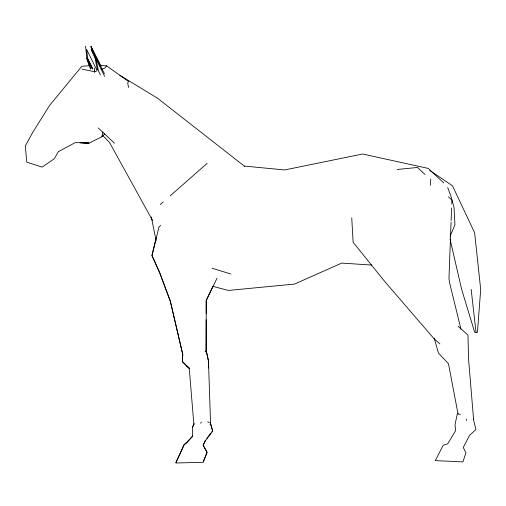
<?xml version="1.0" encoding="UTF-8"?>
<svg xmlns="http://www.w3.org/2000/svg" width="506" height="506" viewBox="0 0 506 506"><rect width="100%" height="100%" fill="white"/><g stroke="black" fill="none" stroke-linecap="round" stroke-linejoin="round"><path stroke-width="0.76" d="M206.106 351.809L206.182 319.735M206.195 313.473L206.227 300.172L212.956 286.175M206.119 352.284L206.239 300.64L217.004 278.249M82.054 69.139L94.552 71.719L94.635 68.12M182.552 352.644L182.356 361.417L189.219 368.014L193.83 423.933M182.584 352.378L182.362 361.891L189.231 368.482M94.616 72.447L94.654 71.055M451.074 222.077L448.967 278.597L449.505 282.449L460.953 329.178M451.137 220.508L451.605 207.947M451.75 204.026L451.896 200.098L448.461 196.834M430.34 185.316L430.732 179.035M90.138 65.616L81.789 66.305L49.632 105.381L32.808 132.262L25.3 145.949L26.767 162.129L42.175 167.119L54.376 158.675L58.354 151.648L75.356 142.578L89.157 143.084L101.921 136.715L102.851 132.129M210.211 424.433L210.54 423.022M210.224 424.901L210.553 423.497L208.472 360.734L206.404 351.284M156.164 237.94L151.952 255.321L159.567 272.177L170.339 301.045L182.862 354.757M203.222 461.82L207.049 452.079L203.14 444.938L205.442 440.207M450.049 236.296L454.932 224.904L454.053 207.574L451.251 197.169L447.709 187.549M175.854 462.535L184.14 444.413L186.67 442.478L192.609 435.919M193.937 423.946L192.394 427.127L192.622 436.393L186.682 442.952L184.152 444.882L175.867 463.003L203.235 462.288L207.062 452.547L203.146 445.413L205.455 440.675L212.691 431.194L210.414 423.421M192.406 427.602L194.253 423.781M200.616 423.25L201.413 421.972M206.796 438.43L210.869 433.098M211.774 431.909L212.678 430.726L210.401 422.953M128.549 87.532L127.683 82.952L128.575 81.472L106.564 65.831L104.85 68.057L101.908 69.107M101.921 136.715L104.723 133.926M160.611 225.467L158.922 227.08L151.964 255.789L159.58 272.645L170.351 301.513L182.875 355.225M160.244 204.569L163.166 202.008M170.174 195.847L207.169 163.337M94.552 71.719L96.76 70.935M397.153 169.491L417.545 167.461L424.989 174.532M80.093 142.755L88.62 143.078M81.789 142.812L89.119 143.103M99.891 65.495L106.564 65.831M371.619 265.055L341.746 263.095L294.498 284.081L228.377 290.431L213.089 286.428M244.518 166.088L284.65 169.953L362.638 154.001L428.297 168.435L443.768 182.951M460.327 414.363L457.316 413.832L455.033 424.578L455.621 430.574L447.74 443.749L443.199 445.286L435.28 460.624L462.927 461.902L465.887 452.851L463.275 447.399L469.574 435.388L475.906 429.537L473.338 418.804M212.109 268.269L230.919 274.012M205.056 351.132L206.416 351.759L208.478 361.202L208.719 367.97M207.745 421.776L209.516 422.63M119.821 75.305L157.398 98.12L244.752 166.442M429.72 170.44L452.509 185.797L474.641 232.773L480.7 289.508L477.417 332.41L474.666 332.233L461.611 289.204L450.005 238.984M186.594 366.154L189.642 368.539M458.113 326.307L467.949 335.048L468.6 359.639L473.546 418.93M439.923 343.972L434.091 338.78L384.655 281.393L353.112 242.26L351.746 217.852M98.183 127.929L114.514 143.211M102.351 135.153L109.53 142.452L152.534 220.502M87.962 59.885L86.868 57.792L85.489 46.122M90.466 69.202L87 58.981L88.461 61.77M92.87 68.746L87.785 58.987L86.583 49.341L96.994 70.334M101.13 66.311L90.884 46.16L94.141 53.699M104.445 73.756L91.017 47.349L96.051 59.006L104.653 76.4M94.008 54.958L91.181 49.373L95.957 60.397M97.784 70.011L97.108 68.633L95.261 59.006M100.365 74.856L98.373 70.663L96.051 59.006M92.522 68.955L87.785 58.987L91.137 68.633M87.867 59.936L86.868 57.792L89.341 65.091M87 58.981L88.341 61.846M434.268 338.318L438.474 353.112L448.487 363.732L458.019 413.838M151.307 216.954L156.12 240.837M471.156 289.356L476.038 332.322M466.298 419.082L466.412 420.404"/></g></svg>
